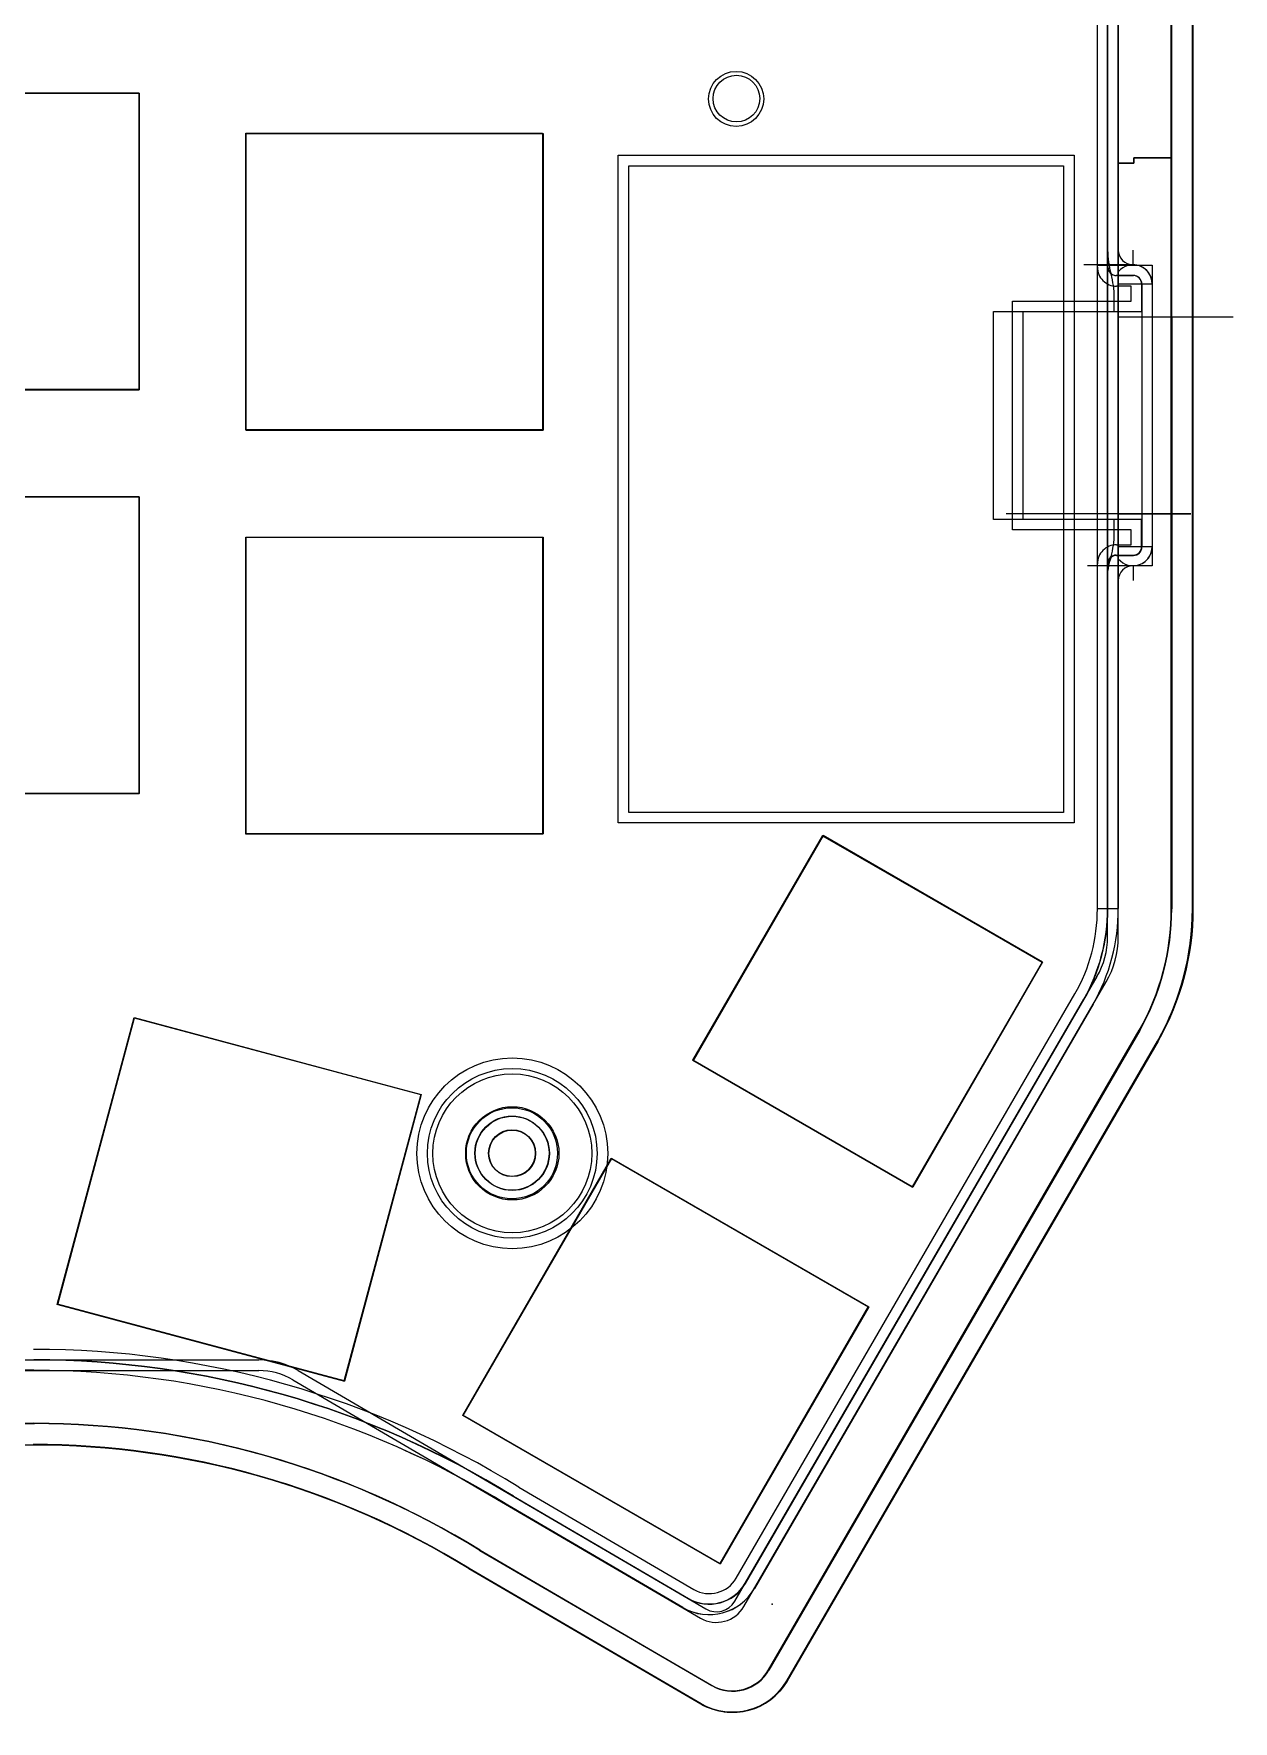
# Model space of a CAD drawing. Header units: centimetres. Extents: x -31 to 1902, y -26 to 307.
# Drawn here: x 16.74 to 22.4, y -0.55 to 7.41 of the extents above; entities that cross this region are included whole.
import ezdxf

# ---------------------------------------------------------------- set-up
doc = ezdxf.new("R2010")
doc.units = ezdxf.units.CM
doc.header["$MEASUREMENT"] = 0
for name, color, linetype in [('V2 v28_Cantaloupe-Edge_Cuts', 7, 'Continuous'), ('V2 v28_Sketch14', 7, 'Continuous'), ('V2 v28_Sketch15', 7, 'Continuous'), ('V2 v28_Sketch22', 7, 'Continuous'), ('V2 v28_Sketch23', 7, 'Continuous'), ('V2 v28_Sketch24', 7, 'Continuous'), ('V2 v28_Sketch26', 7, 'Continuous'), ('V2 v28_Sketch27', 7, 'Continuous'), ('V2 v28_Sketch30', 7, 'Continuous'), ('V2 v28_Sketch32', 7, 'Continuous'), ('V2 v28_Sketch33', 7, 'Continuous'), ('V2 v28_Sketch39', 7, 'Continuous'), ('V2 v28_Sketch40', 7, 'Continuous'), ('V2 v28_Sketch41', 7, 'Continuous'), ('V2 v28_Sketch5', 7, 'Continuous'), ('V2 v28_Sketch50', 7, 'Continuous'), ('V2 v28_Sketch53', 7, 'Continuous'), ('V2 v28_Sketch54', 7, 'Continuous'), ('V2 v28_Sketch56', 7, 'Continuous'), ('V2 v28_Sketch57', 7, 'Continuous'), ('V2 v28_Sketch58', 7, 'Continuous'), ('V2 v28_Sketch59', 7, 'Continuous'), ('V2 v28_Sketch6', 7, 'Continuous'), ('V2 v28_Sketch60', 7, 'Continuous'), ('V2 v28_Sketch64', 7, 'Continuous'), ('V2 v28_Sketch65', 7, 'Continuous'), ('V2 v28_Sketch69', 7, 'Continuous'), ('V2 v28_Sketch7', 7, 'Continuous'), ('V2 v28_Sketch8', 7, 'Continuous'), ('V2 v28_Sketch9', 7, 'Continuous'), ('V2 v28_Sketch90', 7, 'Continuous'), ('V2 v28_Sketch91', 7, 'Continuous'), ('V2 v28_Sketch93', 7, 'Continuous'), ('V2 v28_Sketch98', 7, 'Continuous')]:
    doc.layers.add(name, color=color, linetype=linetype)

msp = doc.modelspace()

# ---------------------------------------------------------------- linework, layer by layer
at = {"layer": 'V2 v28_Cantaloupe-Edge_Cuts'}
for p, q in [((21.8078, 3.281), (21.8075, 11.1157)), ((19.549, 6.785), (21.599, 6.785)), ((19.549, 3.7349), (19.549, 6.785)), ((21.599, 6.785), (21.599, 3.7349)), ((21.599, 3.7349), (19.549, 3.7349)), ((20.098, 0.0984), (21.6957, 2.8543)), ((8.1968, 1.1525), (16.7428, 1.1525)), ((19.0032, 0.5094), (19.8291, 0.0264))]:
    msp.add_line(p, q, dxfattribs=at)
for centre, radius, start, end in [((20.9397, 3.281), 0.8681, 330.5571, 360), ((19.9275, 0.1968), 0.1969, 240, 330)]:
    msp.add_arc(centre, radius, start, end, dxfattribs=at)
at = {"layer": 'V2 v28_Cantaloupe-Edge_Cuts', "extrusion": (0, 0, -1)}
msp.add_arc((-16.74, -3.1508), 4.3033, 90.0361, 121.7294, dxfattribs=at)
at = {"layer": 'V2 v28_Sketch14'}
for radius in [0.375, 0.22, 0.175]:
    msp.add_circle((18.9991, 2.1262, 0.36), radius, dxfattribs=at)
at = {"layer": 'V2 v28_Sketch15'}
for radius in [0.4, 0.375, 0.22]:
    msp.add_circle((18.9991, 2.1262, 0.36), radius, dxfattribs=at)
at = {"layer": 'V2 v28_Sketch22'}
msp.add_point((20.2249, 0), dxfattribs=at)
at = {"layer": 'V2 v28_Sketch23'}
for p, q in [((21.8577, 7.4334, 0.16), (21.8577, 6.7983, 0.16)), ((22.1098, 7.4084, 0.16), (22.1098, 7.4084, 0.16)), ((22.1098, 7.4084, 0.16), (22.1098, 7.4084, 0.16)), ((22.1098, 6.8233, 0.16), (22.1098, 7.4084, 0.16)), ((21.8577, 6.7983, 0.16), (21.9316, 6.7983, 0.16)), ((21.8579, 3.2811, 0.16), (21.8577, 6.7983, 0.16)), ((21.9316, 6.7983, 0.16), (21.9316, 6.8233, 0.16)), ((21.9316, 6.8233, 0.16), (22.1098, 6.8233, 0.16)), ((22.1098, 6.8233, 0.16), (22.1098, 6.8233, 0.16)), ((22.1098, 6.8233, 0.16), (22.1098, 6.8233, 0.16)), ((20.1413, 0.0732, 0.16), (21.7392, 2.8295, 0.16)), ((8.1969, 1.1025, 0.16), (16.7416, 1.1025, 0.16)), ((18.9775, 0.4665, 0.16), (19.804, -0.0169, 0.16))]:
    msp.add_line(p, q, dxfattribs=at)
for centre, radius in [((20.0566, 7.1022, 0.16), 0.11), ((18.9991, 2.1262, 0.16), 0.45)]:
    msp.add_circle(centre, radius, dxfattribs=at)
for centre, radius, start, end in [((20.9398, 3.281, 0.16), 0.9181, 330.53889, 0.00112), ((16.7401, -3.1508, 0.16), 4.2533, 58.26234, 89.97917), ((19.9276, 0.1968, 0.16), 0.2468, 239.96583, 329.95034)]:
    msp.add_arc(centre, radius, start, end, dxfattribs=at)
at = {"layer": 'V2 v28_Sketch24'}
for centre, radius in [((20.0549, 7.1009, 0.36), 0.13), ((18.9976, 2.1273, 0.36), 0.175)]:
    msp.add_circle(centre, radius, dxfattribs=at)
at = {"layer": 'V2 v28_Sketch26'}
for p, q in [((21.8577, 6.7983, 0.86), (21.8579, 3.2811, 0.86)), ((21.9316, 6.7983, 0.86), (21.8577, 6.7983, 0.86)), ((22.1098, 6.8233, 0.86), (21.9316, 6.8233, 0.86)), ((21.9316, 6.8233, 0.86), (21.9316, 6.7983, 0.86)), ((22.1098, 3.2802, 0.86), (22.1098, 6.8233, 0.86)), ((21.7392, 2.8295, 0.86), (20.1413, 0.0732, 0.86)), ((20.2094, -0.3126, 0.86), (21.9589, 2.7059, 0.86)), ((16.7416, 1.1025, 0.86), (8.1969, 1.1025, 0.86)), ((7.8966, 0.8514, 0.86), (16.7435, 0.8512, 0.86)), ((19.804, -0.0169, 0.86), (18.9775, 0.4665, 0.86)), ((18.8466, 0.2528, 0.86), (19.9405, -0.3847, 0.86))]:
    msp.add_line(p, q, dxfattribs=at)
for centre, radius, start, end in [((20.9398, 3.281, 0.86), 0.9181, 330.53889, 0.00112), ((20.9415, 3.2802, 0.86), 1.1683, 330.5571, 360), ((16.7401, -3.1508, 0.86), 4.2533, 58.26234, 89.97917), ((16.7409, -3.1527, 0.86), 4.0039, 58.27065, 89.96394), ((19.9276, 0.1968, 0.86), 0.2469, 239.96583, 329.95034), ((20.0389, -0.2142, 0.86), 0.1969, 240, 330)]:
    msp.add_arc(centre, radius, start, end, dxfattribs=at)
at = {"layer": 'V2 v28_Sketch27'}
for p, q in [((22.1092, 11.3644, 0.86), (22.1098, 3.2802, 0.86)), ((22.1098, 3.2802, 0.86), (22.1098, 11.3644, 0.86)), ((22.1098, 3.2802, 0.86), (22.1098, 11.3644, 0.86)), ((21.8575, 11.1157, 0.86), (21.8579, 3.2811, 0.86)), ((21.7392, 2.8295, 0.86), (20.1413, 0.0732, 0.86)), ((20.2094, -0.3126, 0.86), (21.9589, 2.7059, 0.86)), ((16.7416, 1.1025, 0.86), (8.1969, 1.1025, 0.86)), ((7.8966, 0.8514, 0.86), (16.7435, 0.8512, 0.86)), ((19.804, -0.0169, 0.86), (18.9775, 0.4665, 0.86)), ((18.8466, 0.2528, 0.86), (19.9405, -0.3847, 0.86))]:
    msp.add_line(p, q, dxfattribs=at)
for centre, radius, start, end in [((20.9398, 3.281, 0.86), 0.9181, 330.53889, 0.00112), ((20.9415, 3.2802, 0.86), 1.1683, 330.5571, 360), ((16.7401, -3.1508, 0.86), 4.2533, 58.26234, 89.97917), ((16.7409, -3.1527, 0.86), 4.0039, 58.27065, 89.96394), ((19.9276, 0.1968, 0.86), 0.2469, 239.96583, 329.95034), ((20.0389, -0.2142, 0.86), 0.1969, 240, 330)]:
    msp.add_arc(centre, radius, start, end, dxfattribs=at)
at = {"layer": 'V2 v28_Sketch30'}
for p, q in [((22.1098, 3.2802, 0.86), (22.1092, 11.3644, 0.86)), ((22.1092, 11.3631, 0.86), (22.1098, 3.2802, 0.86)), ((21.8575, 11.1157, 0.86), (21.8579, 3.2811, 0.86)), ((15.839, 7.1285, 0.86), (17.239, 7.1285, 0.86)), ((17.239, 7.1285, 0.86), (17.239, 5.7285, 0.86)), ((17.744, 6.938, 0.86), (19.144, 6.938, 0.86)), ((17.744, 5.538, 0.86), (17.744, 6.938, 0.86)), ((19.144, 6.938, 0.86), (19.144, 5.538, 0.86)), ((21.8578, 6.0975, 0.86), (21.8578, 5.1176, 0.86)), ((21.8578, 6.0975, 0.86), (21.8578, 6.0725, 0.86)), ((21.8578, 6.0725, 0.86), (22.4, 6.0725, 0.86)), ((15.839, 5.7285, 0.86), (17.239, 5.7285, 0.86)), ((17.744, 5.538, 0.86), (19.144, 5.538, 0.86)), ((15.839, 5.2235, 0.86), (17.239, 5.2235, 0.86)), ((17.239, 5.2235, 0.86), (17.239, 3.8235, 0.86)), ((22.2, 5.1426, 0.86), (21.3294, 5.1426, 0.86)), ((21.8578, 5.1426, 0.86), (22.2, 5.1426, 0.86)), ((21.8578, 5.1176, 0.86), (21.8578, 5.1426, 0.86)), ((17.744, 5.033, 0.86), (19.144, 5.033, 0.86)), ((17.744, 3.633, 0.86), (17.744, 5.033, 0.86)), ((19.144, 5.033, 0.86), (19.144, 3.633, 0.86)), ((15.839, 3.8235, 0.86), (17.239, 3.8235, 0.86)), ((17.744, 3.633, 0.86), (19.144, 3.633, 0.86)), ((20.4655, 3.6253, 0.86), (19.853, 2.5644, 0.86)), ((21.5004, 3.0278, 0.86), (20.4655, 3.6253, 0.86)), ((21.5004, 3.0278, 0.86), (20.8879, 1.9669, 0.86)), ((21.7392, 2.8295, 0.86), (20.1413, 0.0732, 0.86)), ((16.8552, 1.4136, 0.86), (17.2175, 2.7659, 0.86)), ((17.2175, 2.7659, 0.86), (18.5698, 2.4036, 0.86)), ((20.2094, -0.3126, 0.86), (21.9589, 2.7059, 0.86)), ((21.9589, 2.706, 0.86), (20.2097, -0.312, 0.86)), ((19.853, 2.5644, 0.86), (20.8879, 1.9669, 0.86)), ((18.5698, 2.4036, 0.86), (18.2075, 1.0513, 0.86)), ((18.768, 0.8901, 0.86), (19.468, 2.1025, 0.86)), ((19.468, 2.1025, 0.86), (20.6804, 1.4025, 0.86)), ((16.8552, 1.4136, 0.86), (18.2075, 1.0513, 0.86)), ((20.6804, 1.4025, 0.86), (19.9804, 0.1901, 0.86)), ((16.7416, 1.1025, 0.86), (8.1969, 1.1025, 0.86)), ((18.768, 0.8901, 0.86), (19.9804, 0.1901, 0.86)), ((7.8966, 0.8514, 0.86), (16.7435, 0.8512, 0.86)), ((7.899, 0.8518, 0.86), (16.7446, 0.8517, 0.86)), ((19.804, -0.0169, 0.86), (18.9775, 0.4665, 0.86)), ((18.8466, 0.2528, 0.86), (19.9405, -0.3847, 0.86)), ((18.8472, 0.2533, 0.86), (19.9408, -0.384, 0.86))]:
    msp.add_line(p, q, dxfattribs=at)
for centre, radius, start, end in [((20.9398, 3.281, 0.86), 0.9181, 330.53889, 0.00112), ((20.9417, 3.2802, 0.86), 1.1681, 330.5571, 360), ((20.9415, 3.2802, 0.86), 1.1683, 330.5571, 360), ((16.7401, -3.1508, 0.86), 4.2533, 58.26234, 89.97917), ((16.7409, -3.1527, 0.86), 4.0039, 58.27065, 89.96394), ((16.7418, -3.1516, 0.86), 4.0033, 58.2706, 89.9639), ((19.9276, 0.1968, 0.86), 0.2469, 239.96583, 329.95034), ((20.0389, -0.2142, 0.86), 0.1969, 240, 330), ((20.0393, -0.2136, 0.86), 0.1968, 240, 330)]:
    msp.add_arc(centre, radius, start, end, dxfattribs=at)
at = {"layer": 'V2 v28_Sketch32'}
for p, q in [((22.1096, 6.0725, 0.86), (22.1092, 11.3644, 0.86)), ((21.8575, 11.1157, 0.86), (21.8578, 6.0725, 0.86)), ((21.8578, 5.1426, 0.86), (21.8578, 6.0725, 0.86)), ((21.8578, 6.0725, 0.86), (22.1096, 6.0725, 0.86)), ((22.1096, 6.0725, 0.86), (22.1097, 5.1426, 0.86)), ((22.1097, 5.1426, 0.86), (21.8578, 5.1426, 0.86)), ((21.8578, 5.1426, 0.86), (21.8579, 3.2811, 0.86)), ((22.1098, 3.2802, 0.86), (22.1097, 5.1426, 0.86)), ((21.7392, 2.8295, 0.86), (20.1413, 0.0732, 0.86)), ((20.2094, -0.3126, 0.86), (21.9589, 2.7059, 0.86)), ((16.7416, 1.1025, 0.86), (8.1969, 1.1025, 0.86)), ((7.8966, 0.8514, 0.86), (16.7435, 0.8512, 0.86)), ((19.804, -0.0169, 0.86), (18.9775, 0.4665, 0.86)), ((18.8466, 0.2528, 0.86), (19.9405, -0.3847, 0.86))]:
    msp.add_line(p, q, dxfattribs=at)
for centre, radius, start, end in [((20.9398, 3.281, 0.86), 0.9181, 330.53889, 0.00112), ((20.9415, 3.2802, 0.86), 1.1683, 330.5571, 360), ((16.7401, -3.1508, 0.86), 4.2533, 58.26234, 89.97917), ((16.7409, -3.1527, 0.86), 4.0039, 58.27065, 89.96394), ((19.9276, 0.1968, 0.86), 0.2469, 239.96583, 329.95034), ((20.0389, -0.2142, 0.86), 0.1969, 240, 330)]:
    msp.add_arc(centre, radius, start, end, dxfattribs=at)
at = {"layer": 'V2 v28_Sketch33'}
for p, q in [((21.8075, 11.0649, 0.16), (21.8075, 6.3084, 0.16)), ((21.8075, 3.281, 0.16), (21.8075, 11.0649, 0.16)), ((21.8579, 3.2811, 0.16), (21.8577, 7.904, 0.16)), ((21.9275, 6.3184, 0.16), (21.6951, 6.3184, 0.16)), ((22.0175, 6.2284, 0.16), (22.0175, 4.9884, 0.16)), ((21.9273, 4.8984, 0.16), (21.7118, 4.8988, 0.16)), ((21.8075, 4.9085, 0.16), (21.8075, 3.281, 0.16)), ((21.6953, 2.8543, 0.16), (20.0977, 0.0984, 0.16)), ((20.1413, 0.0732, 0.16), (21.7392, 2.8295, 0.16)), ((8.1969, 1.1525, 0.16), (16.7427, 1.1525, 0.16)), ((8.1969, 1.1025, 0.16), (16.7416, 1.1025, 0.16)), ((19.0031, 0.5094, 0.16), (19.8288, 0.0264, 0.16)), ((18.9775, 0.4665, 0.16), (19.804, -0.0169, 0.16))]:
    msp.add_line(p, q, dxfattribs=at)
for centre, radius in [((20.0549, 7.1009, 0.16), 0.13), ((18.9991, 2.1262, 0.16), 0.45), ((18.9976, 2.1273, 0.16), 0.11)]:
    msp.add_circle(centre, radius, dxfattribs=at)
for centre, radius, start, end in [((21.9275, 6.2284, 0.16), 0.09, 359.99986, 89.99996), ((21.9275, 4.9884, 0.16), 0.09, 269.90121, 359.99999), ((20.9394, 3.281, 0.16), 0.8681, 330.5571, 360), ((20.9398, 3.281, 0.16), 0.9181, 330.53889, 0.00112), ((16.74, -3.1508, 0.16), 4.3033, 58.2706, 89.9639), ((16.7401, -3.1508, 0.16), 4.2533, 58.26234, 89.97917), ((19.9272, 0.1969, 0.16), 0.1968, 240, 330), ((19.9276, 0.1968, 0.16), 0.2468, 239.96583, 329.95034)]:
    msp.add_arc(centre, radius, start, end, dxfattribs=at)
at = {"layer": 'V2 v28_Sketch39'}
for p, q in [((22.1098, 3.2802, 0.86), (22.1092, 11.3644, 0.86)), ((21.8575, 11.1157, 0.86), (21.8577, 6.3184, 0.86)), ((21.8577, 6.3184, 0.86), (21.9275, 6.3184, 0.86)), ((22.0175, 6.2284, 0.86), (22.0175, 4.9884, 0.86)), ((21.8578, 4.8985, 0.86), (21.8579, 3.2811, 0.86)), ((21.9273, 4.8984, 0.86), (21.8578, 4.8985, 0.86)), ((21.7392, 2.8295, 0.86), (20.1413, 0.0732, 0.86)), ((20.2094, -0.3126, 0.86), (21.9589, 2.7059, 0.86)), ((16.7416, 1.1025, 0.86), (8.1969, 1.1025, 0.86)), ((7.8966, 0.8514, 0.86), (16.7435, 0.8512, 0.86)), ((19.804, -0.0169, 0.86), (18.9775, 0.4665, 0.86)), ((18.8466, 0.2528, 0.86), (19.9405, -0.3847, 0.86))]:
    msp.add_line(p, q, dxfattribs=at)
for centre, radius, start, end in [((21.9275, 6.2284, 0.86), 0.09, 359.99986, 89.99996), ((21.9275, 4.9884, 0.86), 0.09, 269.90121, 359.99999), ((20.9398, 3.281, 0.86), 0.9181, 330.53889, 0.00112), ((20.9415, 3.2802, 0.86), 1.1683, 330.5571, 360), ((16.7401, -3.1508, 0.86), 4.2533, 58.26234, 89.97917), ((16.7409, -3.1527, 0.86), 4.0039, 58.27065, 89.96394), ((19.9276, 0.1968, 0.86), 0.2469, 239.96583, 329.95034), ((20.0389, -0.2142, 0.86), 0.1969, 240, 330)]:
    msp.add_arc(centre, radius, start, end, dxfattribs=at)
at = {"layer": 'V2 v28_Sketch40'}
for p, q in [((22.1098, 3.2802, 0.86), (22.1092, 11.3644, 0.86)), ((21.8575, 11.1157, 0.86), (21.8577, 6.3184, 0.86)), ((21.9275, 6.3184, 0.86), (21.9275, 6.3881, 0.86)), ((21.8577, 6.3184, 0.86), (21.9275, 6.3184, 0.86)), ((22.0175, 6.2284, 0.86), (22.0175, 4.9884, 0.86)), ((21.8578, 4.8985, 0.86), (21.8579, 3.2811, 0.86)), ((21.9273, 4.8984, 0.86), (21.8578, 4.8985, 0.86)), ((21.9273, 4.8984, 0.86), (21.9272, 4.8287, 0.86)), ((21.7392, 2.8295, 0.86), (20.1413, 0.0732, 0.86)), ((20.2094, -0.3126, 0.86), (21.9589, 2.7059, 0.86)), ((16.7416, 1.1025, 0.86), (8.1969, 1.1025, 0.86)), ((7.8966, 0.8514, 0.86), (16.7435, 0.8512, 0.86)), ((19.804, -0.0169, 0.86), (18.9775, 0.4665, 0.86)), ((18.8466, 0.2528, 0.86), (19.9405, -0.3847, 0.86))]:
    msp.add_line(p, q, dxfattribs=at)
for centre, radius, start, end in [((21.9275, 6.3881, 0.86), 0.0697, 180, 269.99996), ((21.9275, 6.2284, 0.86), 0.09, 359.99986, 89.99996), ((21.9275, 4.9884, 0.86), 0.09, 269.90121, 359.99999), ((21.9272, 4.8287, 0.86), 0.0697, 89.90121, 180), ((20.9398, 3.281, 0.86), 0.9181, 330.53889, 0.00112), ((20.9415, 3.2802, 0.86), 1.1683, 330.5571, 360), ((16.7401, -3.1508, 0.86), 4.2533, 58.26234, 89.97917), ((16.7409, -3.1527, 0.86), 4.0039, 58.27065, 89.96394), ((19.9276, 0.1968, 0.86), 0.2469, 239.96583, 329.95034), ((20.0389, -0.2142, 0.86), 0.1969, 240, 330)]:
    msp.add_arc(centre, radius, start, end, dxfattribs=at)
at = {"layer": 'V2 v28_Sketch41'}
for p, q in [((21.8577, 6.2853, 0.16), (21.8575, 11.1157, 0.16)), ((21.8577, 6.2853, 0.16), (21.8577, 6.2284, 0.16)), ((21.8577, 6.2284, 0.16), (22.0175, 6.2284, 0.16)), ((21.8577, 4.9884, 0.16), (21.8577, 6.2284, 0.16)), ((22.0175, 4.9884, 0.16), (21.8577, 4.9884, 0.16)), ((21.8577, 4.9884, 0.16), (21.8578, 4.9314, 0.16)), ((21.8579, 3.2811, 0.16), (21.8578, 4.9314, 0.16)), ((20.1413, 0.0732, 0.16), (21.7392, 2.8295, 0.16)), ((8.1969, 1.1025, 0.16), (16.7416, 1.1025, 0.16)), ((18.9775, 0.4665, 0.16), (19.804, -0.0169, 0.16))]:
    msp.add_line(p, q, dxfattribs=at)
for centre, radius in [((20.0549, 7.1009, 0.16), 0.13), ((18.9991, 2.1262, 0.16), 0.45)]:
    msp.add_circle(centre, radius, dxfattribs=at)
for centre, radius, start, end in [((21.9275, 6.2284, 0.16), 0.09, 359.99986, 140.78905), ((21.9275, 4.9884, 0.16), 0.09, 219.27166, 359.99999), ((20.9398, 3.281, 0.16), 0.9181, 330.53889, 0.00112), ((16.7401, -3.1508, 0.16), 4.2533, 58.26234, 89.97917), ((19.9276, 0.1968, 0.16), 0.2469, 239.96583, 329.95034)]:
    msp.add_arc(centre, radius, start, end, dxfattribs=at)
at = {"layer": 'V2 v28_Sketch5'}
for p, q in [((21.8078, 3.281, 0.16), (21.8075, 11.1157, 0.16)), ((21.8578, 3.2811, 0.16), (21.8575, 11.1157, 0.16)), ((19.549, 3.7349, 0.16), (19.549, 6.785, 0.16)), ((19.549, 6.785, 0.16), (21.599, 6.785, 0.16)), ((21.599, 6.785, 0.16), (21.599, 3.7349, 0.16)), ((21.599, 3.7349, 0.16), (19.549, 3.7349, 0.16)), ((20.098, 0.0984, 0.16), (21.6957, 2.8543, 0.16)), ((20.1412, 0.0732, 0.16), (21.7391, 2.8295, 0.16)), ((8.1968, 1.1525, 0.16), (16.7428, 1.1525, 0.16)), ((19.0032, 0.5094, 0.16), (19.8291, 0.0264, 0.16)), ((18.9774, 0.4665, 0.16), (19.804, -0.0169, 0.16))]:
    msp.add_line(p, q, dxfattribs=at)
for centre, radius, start, end in [((20.9397, 3.281, 0.16), 0.8681, 330.5571, 360), ((20.9397, 3.281, 0.16), 0.9181, 330.53889, 0.00112), ((16.74, -3.1508, 0.16), 4.3033, 58.2706, 89.9639), ((16.74, -3.1508, 0.16), 4.2533, 58.26234, 89.97917), ((19.9275, 0.1968, 0.16), 0.1969, 240, 330), ((19.9275, 0.1968, 0.16), 0.2469, 239.96583, 329.95034)]:
    msp.add_arc(centre, radius, start, end, dxfattribs=at)
at = {"layer": 'V2 v28_Sketch50'}
for p, q in [((21.759, 6.3073, 0.52), (21.759, 11.0638, 0.52)), ((21.809, 6.3073, 0.52), (21.809, 11.0638, 0.52)), ((21.929, 6.2673, 0.52), (21.849, 6.2673, 0.52)), ((21.919, 6.2173, 0.52), (21.849, 6.2173, 0.52)), ((21.919, 6.1473, 0.52), (21.919, 6.2173, 0.52)), ((21.969, 6.0973, 0.52), (21.969, 6.2273, 0.52)), ((21.359, 5.0673, 0.52), (21.359, 6.1473, 0.52)), ((21.359, 6.1473, 0.52), (21.919, 6.1473, 0.52)), ((21.409, 5.1173, 0.52), (21.409, 6.0973, 0.52)), ((21.409, 6.0973, 0.52), (21.969, 6.0973, 0.52)), ((21.969, 5.1173, 0.52), (21.409, 5.1173, 0.52)), ((21.969, 4.9873, 0.52), (21.969, 5.1173, 0.52)), ((21.919, 5.0673, 0.52), (21.359, 5.0673, 0.52)), ((21.919, 4.9973, 0.52), (21.919, 5.0673, 0.52)), ((21.849, 4.9474, 0.52), (21.929, 4.9473, 0.52)), ((21.8492, 4.9974, 0.52), (21.919, 4.9973, 0.52)), ((21.759, 3.2799, 0.52), (21.759, 4.9074, 0.52)), ((21.809, 3.2799, 0.52), (21.809, 4.9074, 0.52)), ((20.0557, 0.122, 0.52), (21.6535, 2.878, 0.52)), ((20.0992, 0.0973, 0.52), (21.6969, 2.8532, 0.52)), ((8.1984, 1.1514, 0.52), (16.7442, 1.1514, 0.52)), ((19.0046, 0.5082, 0.52), (19.8303, 0.0253, 0.52)), ((19.0304, 0.5511, 0.52), (19.8554, 0.0685, 0.52))]:
    msp.add_line(p, q, dxfattribs=at)
msp.add_circle((18.9991, 2.1262, 0.52), 0.11, dxfattribs=at)
for centre, radius, start, end in [((21.849, 6.3073, 0.52), 0.09, 180, 270.00004), ((21.849, 6.3073, 0.52), 0.04, 180, 270.0001), ((21.929, 6.2273, 0.52), 0.04, 359.99986, 89.9999), ((21.849, 4.9074, 0.52), 0.09, 89.90125, 179.99999), ((21.849, 4.9074, 0.52), 0.04, 89.9999, 180), ((21.929, 4.9873, 0.52), 0.04, 270, 0), ((20.9409, 3.2799, 0.52), 0.8181, 330.57699, 360), ((20.9409, 3.2799, 0.52), 0.8681, 330.5571, 360), ((16.7415, -3.1519, 0.52), 4.3533, 58.2787, 90.02019), ((16.7415, -3.1519, 0.52), 4.3033, 58.2706, 89.9639), ((19.9287, 0.1958, 0.52), 0.1968, 240, 330), ((19.9287, 0.1958, 0.52), 0.1468, 240.05101, 329.82745)]:
    msp.add_arc(centre, radius, start, end, dxfattribs=at)
at = {"layer": 'V2 v28_Sketch53'}
for p, q in [((21.8579, 3.2811, 0.16), (21.8575, 11.1157, 0.16)), ((20.1413, 0.0732, 0.16), (21.7392, 2.8295, 0.16)), ((8.1969, 1.1025, 0.16), (16.7416, 1.1025, 0.16)), ((18.9775, 0.4665, 0.16), (19.804, -0.0169, 0.16))]:
    msp.add_line(p, q, dxfattribs=at)
for centre, radius in [((20.0549, 7.1009, 0.16), 0.13), ((18.9991, 2.1262, 0.16), 0.45)]:
    msp.add_circle(centre, radius, dxfattribs=at)
for centre, radius, start, end in [((20.9398, 3.281, 0.16), 0.9181, 330.53889, 0.00112), ((16.7401, -3.1508, 0.16), 4.2533, 58.26234, 89.97917), ((19.9276, 0.1968, 0.16), 0.2469, 239.96583, 329.95034)]:
    msp.add_arc(centre, radius, start, end, dxfattribs=at)
at = {"layer": 'V2 v28_Sketch54'}
for p, q in [((21.8579, 3.2811, 0.16), (21.8575, 11.1157, 0.16)), ((21.8075, 11.0649, 0.16), (21.8075, 6.3084, 0.16)), ((21.9275, 6.2684, 0.16), (21.8475, 6.2684, 0.16)), ((21.9675, 6.2284, 0.16), (21.9675, 6.0984, 0.16)), ((21.4075, 6.0984, 0.16), (21.9675, 6.0984, 0.16)), ((21.4075, 6.0984, 0.16), (21.4075, 5.1184, 0.16)), ((21.4075, 5.1184, 0.16), (21.9675, 5.1184, 0.16)), ((21.9675, 4.9884, 0.16), (21.9675, 5.1184, 0.16)), ((21.8475, 4.9484, 0.16), (21.9275, 4.9484, 0.16)), ((21.8075, 4.9085, 0.16), (21.8075, 3.281, 0.16)), ((21.6953, 2.8543, 0.16), (20.0977, 0.0984, 0.16)), ((20.1413, 0.0732, 0.16), (21.7392, 2.8295, 0.16)), ((8.1969, 1.1525, 0.16), (16.7427, 1.1525, 0.16)), ((8.1969, 1.1025, 0.16), (16.7416, 1.1025, 0.16)), ((19.0031, 0.5094, 0.16), (19.8288, 0.0264, 0.16)), ((18.9775, 0.4665, 0.16), (19.804, -0.0169, 0.16))]:
    msp.add_line(p, q, dxfattribs=at)
for centre, radius in [((20.0549, 7.1009, 0.16), 0.13), ((18.9991, 2.1262, 0.16), 0.45), ((18.9976, 2.1273, 0.16), 0.11)]:
    msp.add_circle(centre, radius, dxfattribs=at)
for centre, radius, start, end in [((21.8475, 6.3084, 0.16), 0.04, 180, 270.0001), ((21.9275, 6.2284, 0.16), 0.04, 359.99986, 89.9999), ((21.8475, 4.9085, 0.16), 0.04, 89.9999, 180), ((21.9275, 4.9884, 0.16), 0.04, 270, 0), ((20.9394, 3.281, 0.16), 0.8681, 330.5571, 0), ((20.9398, 3.281, 0.16), 0.9181, 330.53889, 0.00112), ((16.74, -3.1508, 0.16), 4.3033, 58.2706, 89.9639), ((16.7401, -3.1508, 0.16), 4.2533, 58.26234, 89.97917), ((19.9272, 0.1969, 0.16), 0.1968, 240, 330), ((19.9276, 0.1968, 0.16), 0.2469, 239.96583, 329.95034)]:
    msp.add_arc(centre, radius, start, end, dxfattribs=at)
at = {"layer": 'V2 v28_Sketch56'}
for p, q in [((22.1098, 3.2802, 0.86), (22.1092, 11.3644, 0.86)), ((21.8579, 3.2811, 0.86), (21.8574, 11.0649, 0.86)), ((21.8576, 7.9408, 0.86), (21.8576, 6.2673, 0.86)), ((21.8576, 6.2673, 0.86), (21.8577, 6.2673, 0.86)), ((21.8577, 6.2673, 0.86), (21.929, 6.2673, 0.86)), ((21.969, 6.2273, 0.86), (21.969, 4.9873, 0.86)), ((21.9078, 4.9473, 0.86), (21.8577, 4.9473, 0.86)), ((21.8577, 4.9473, 0.86), (21.8578, 3.2811, 0.86)), ((21.929, 4.9473, 0.86), (21.9078, 4.9473, 0.86)), ((21.8578, 3.2811, 0.86), (21.8579, 3.2811, 0.86)), ((21.7392, 2.8295, 0.86), (20.1413, 0.0732, 0.86)), ((20.2094, -0.3126, 0.86), (21.9589, 2.7059, 0.86)), ((16.7416, 1.1025, 0.86), (8.1969, 1.1025, 0.86)), ((7.8966, 0.8514, 0.86), (16.7435, 0.8512, 0.86)), ((19.804, -0.0169, 0.86), (18.9775, 0.4665, 0.86)), ((18.8466, 0.2528, 0.86), (19.9405, -0.3847, 0.86))]:
    msp.add_line(p, q, dxfattribs=at)
for centre, radius, start, end in [((21.929, 6.2273, 0.86), 0.04, 359.99986, 89.9999), ((21.929, 4.9873, 0.86), 0.04, 270, 0), ((20.9398, 3.281, 0.86), 0.9181, 330.53889, 0.00112), ((20.9415, 3.2802, 0.86), 1.1683, 330.5571, 360), ((16.7401, -3.1508, 0.86), 4.2533, 58.26234, 89.97917), ((16.7409, -3.1527, 0.86), 4.0039, 58.27065, 89.96394), ((19.9276, 0.1968, 0.86), 0.2469, 239.96583, 329.95034), ((20.0389, -0.2142, 0.86), 0.1969, 240, 330)]:
    msp.add_arc(centre, radius, start, end, dxfattribs=at)
at = {"layer": 'V2 v28_Sketch57'}
for p, q in [((22.1098, 3.2802, 0.86), (22.1092, 11.3644, 0.86)), ((22.2098, 3.2802, 0.86), (22.2092, 11.3644, 0.86)), ((21.8576, 7.9408, 0.86), (21.8576, 6.2673, 0.86)), ((21.8576, 6.2673, 0.86), (21.929, 6.2673, 0.86)), ((21.969, 6.2273, 0.86), (21.969, 4.9873, 0.86)), ((21.9275, 4.9473, 0.86), (21.8578, 4.9473, 0.86)), ((21.8578, 4.9473, 0.86), (21.8579, 3.2811, 0.86)), ((21.7392, 2.8295, 0.86), (20.1413, 0.0732, 0.86)), ((20.2094, -0.3126, 0.86), (21.9589, 2.7059, 0.86)), ((20.2956, -0.3632, 0.86), (22.0457, 2.6562, 0.86)), ((16.7416, 1.1025, 0.86), (8.1969, 1.1025, 0.86)), ((7.8966, 0.8514, 0.86), (16.7435, 0.8512, 0.86)), ((19.804, -0.0169, 0.86), (18.9775, 0.4665, 0.86)), ((18.8466, 0.2528, 0.86), (19.9405, -0.3847, 0.86)), ((18.7951, 0.1671, 0.86), (19.8903, -0.4712, 0.86))]:
    msp.add_line(p, q, dxfattribs=at)
for centre, radius, start, end in [((21.929, 6.2273, 0.86), 0.04, 359.99986, 89.9999), ((21.929, 4.9873, 0.86), 0.04, 267.88433, 0), ((20.9398, 3.281, 0.86), 0.9181, 330.53889, 0.00112), ((20.9415, 3.2802, 0.86), 1.1683, 330.5571, 360), ((20.9415, 3.2802, 0.86), 1.2683, 330.5308, 0.00193), ((16.7401, -3.1508, 0.86), 4.2533, 58.26234, 89.97917), ((16.7409, -3.1527, 0.86), 4.0039, 58.27065, 89.96394), ((16.7409, -3.1527, 0.86), 3.9039, 58.25161, 90.01925), ((19.9276, 0.1968, 0.86), 0.2469, 239.96583, 329.95034), ((20.0389, -0.2142, 0.86), 0.1969, 240, 330), ((20.0389, -0.2142, 0.86), 0.2969, 239.95661, 329.85813)]:
    msp.add_arc(centre, radius, start, end, dxfattribs=at)
at = {"layer": 'V2 v28_Sketch58'}
for p, q in [((22.1078, 3.2811, 1.02), (22.1071, 11.364, 1.02)), ((22.2078, 3.2812, 1.02), (22.2071, 11.364, 1.02)), ((15.837, 7.1294, 1.02), (17.237, 7.1294, 1.02)), ((17.237, 7.1294, 1.02), (17.237, 5.7294, 1.02)), ((17.742, 5.5389, 1.02), (17.742, 6.9389, 1.02)), ((17.742, 6.9389, 1.02), (19.142, 6.9389, 1.02)), ((19.142, 6.9389, 1.02), (19.142, 5.5389, 1.02)), ((17.237, 5.7294, 1.02), (15.837, 5.7294, 1.02)), ((19.142, 5.5389, 1.02), (17.742, 5.5389, 1.02)), ((15.837, 5.2244, 1.02), (17.237, 5.2244, 1.02)), ((17.237, 5.2244, 1.02), (17.237, 3.8244, 1.02)), ((17.742, 3.6339, 1.02), (17.742, 5.0339, 1.02)), ((17.742, 5.0339, 1.02), (19.142, 5.0339, 1.02)), ((19.142, 5.0339, 1.02), (19.142, 3.6339, 1.02)), ((17.237, 3.8244, 1.02), (15.837, 3.8244, 1.02)), ((19.142, 3.6339, 1.02), (17.742, 3.6339, 1.02)), ((19.851, 2.5653, 1.02), (20.4635, 3.6262, 1.02)), ((20.4635, 3.6262, 1.02), (21.4984, 3.0287, 1.02)), ((21.4984, 3.0287, 1.02), (20.8859, 1.9678, 1.02)), ((16.8532, 1.4145, 1.02), (17.2155, 2.7668, 1.02)), ((17.2155, 2.7668, 1.02), (18.5678, 2.4045, 1.02)), ((20.2078, -0.3112, 1.02), (21.9569, 2.7069, 1.02)), ((20.294, -0.3618, 1.02), (22.0437, 2.6572, 1.02)), ((20.8859, 1.9678, 1.02), (19.851, 2.5653, 1.02)), ((18.5678, 2.4045, 1.02), (18.2055, 1.0522, 1.02)), ((18.766, 0.891, 1.02), (19.466, 2.1034, 1.02)), ((19.466, 2.1034, 1.02), (20.6784, 1.4034, 1.02)), ((18.2055, 1.0522, 1.02), (16.8532, 1.4145, 1.02)), ((20.6784, 1.4034, 1.02), (19.9784, 0.191, 1.02)), ((19.9784, 0.191, 1.02), (18.766, 0.891, 1.02)), ((7.897, 0.8527, 1.02), (16.7423, 0.8526, 1.02)), ((18.8451, 0.2542, 1.02), (19.9389, -0.3832, 1.02)), ((18.7937, 0.1685, 1.02), (19.8887, -0.4697, 1.02))]:
    msp.add_line(p, q, dxfattribs=at)
for centre, radius, start, end in [((20.9397, 3.2811, 1.02), 1.1681, 330.5571, 360), ((20.9397, 3.2811, 1.02), 1.2681, 330.53085, 0.00716), ((16.7398, -3.1507, 1.02), 4.0033, 58.2706, 89.9639), ((16.7398, -3.1507, 1.02), 3.9033, 58.25157, 90.01946), ((20.0373, -0.2127, 1.02), 0.1968, 240, 330), ((20.0373, -0.2127, 1.02), 0.2969, 239.95644, 329.86004)]:
    msp.add_arc(centre, radius, start, end, dxfattribs=at)
at = {"layer": 'V2 v28_Sketch59'}
for p, q in [((22.2098, 3.2802, 0.86), (22.2092, 11.3644, 0.86)), ((21.8579, 3.2811, 0.86), (21.8574, 11.0649, 0.86)), ((21.8576, 7.9008, 0.86), (21.8576, 6.3173, 0.86)), ((21.8576, 6.3173, 0.86), (22.0175, 6.3173, 0.86)), ((22.0175, 6.3173, 0.86), (22.0175, 4.8984, 0.86)), ((21.7578, 4.8984, 0.86), (21.7579, 3.2811, 0.86)), ((21.8578, 4.8984, 0.86), (21.7578, 4.8984, 0.86)), ((22.0175, 4.8984, 0.86), (21.8578, 4.8984, 0.86)), ((21.7579, 3.2811, 0.86), (21.8579, 3.2811, 0.86)), ((21.7392, 2.8295, 0.86), (20.1413, 0.0732, 0.86)), ((20.2956, -0.3632, 0.86), (22.0457, 2.6562, 0.86)), ((16.7416, 1.1025, 0.86), (8.1969, 1.1025, 0.86)), ((19.804, -0.0169, 0.86), (18.9775, 0.4665, 0.86)), ((18.7951, 0.1671, 0.86), (19.8903, -0.4712, 0.86))]:
    msp.add_line(p, q, dxfattribs=at)
for centre, radius, start, end in [((20.9398, 3.281, 0.86), 0.9181, 330.53889, 0.00112), ((20.9415, 3.2802, 0.86), 1.2683, 330.5308, 0.00193), ((16.7401, -3.1508, 0.86), 4.2533, 58.26234, 89.97917), ((16.7409, -3.1527, 0.86), 3.9039, 58.25161, 90.01925), ((19.9276, 0.1968, 0.86), 0.2469, 239.96583, 329.95034), ((20.0389, -0.2142, 0.86), 0.2969, 239.95661, 329.85813)]:
    msp.add_arc(centre, radius, start, end, dxfattribs=at)
at = {"layer": 'V2 v28_Sketch6'}
for p, q in [((22.1098, 7.4084, 0.16), (22.1098, 7.4084, 0.16)), ((22.1098, 6.8233, 0.16), (22.1098, 7.4084, 0.16)), ((22.1098, 7.4084, 0.16), (22.1098, 7.4084, 0.16)), ((19.5491, 3.7349, 0.16), (19.5491, 6.785, 0.16)), ((19.5491, 6.785, 0.16), (21.5991, 6.785, 0.16)), ((21.5991, 6.785, 0.16), (21.5991, 3.7349, 0.16)), ((21.8577, 6.7983, 0.16), (21.9316, 6.7983, 0.16)), ((21.8579, 3.2811, 0.16), (21.8577, 6.7983, 0.16)), ((21.9316, 6.8233, 0.16), (22.1098, 6.8233, 0.16)), ((21.9316, 6.7983, 0.16), (21.9316, 6.8233, 0.16)), ((22.1098, 6.8233, 0.16), (22.1098, 6.8233, 0.16)), ((22.1098, 6.8233, 0.16), (22.1098, 6.8233, 0.16)), ((21.5991, 3.7349, 0.16), (19.5491, 3.7349, 0.16)), ((20.1413, 0.0732, 0.16), (21.7392, 2.8295, 0.16)), ((8.1969, 1.1025, 0.16), (16.7416, 1.1025, 0.16)), ((18.9775, 0.4665, 0.16), (19.804, -0.0169, 0.16))]:
    msp.add_line(p, q, dxfattribs=at)
for centre, radius in [((20.0566, 7.1022, 0.16), 0.11), ((18.9991, 2.1262, 0.16), 0.175)]:
    msp.add_circle(centre, radius, dxfattribs=at)
for centre, radius, start, end in [((20.9398, 3.281, 0.16), 0.9181, 330.53889, 0.00112), ((16.7401, -3.1508, 0.16), 4.2533, 58.26234, 89.97917), ((19.9276, 0.1968, 0.16), 0.2468, 239.96583, 329.95034)]:
    msp.add_arc(centre, radius, start, end, dxfattribs=at)
at = {"layer": 'V2 v28_Sketch60'}
for p, q in [((22.2098, 3.2802, 0.86), (22.2092, 11.3644, 0.86)), ((21.7575, 11.0649, 0.86), (21.7579, 3.2811, 0.86)), ((21.8574, 11.0649, 0.86), (21.8579, 3.2811, 0.86)), ((21.7577, 7.9007, 0.86), (21.7577, 6.3173, 0.86)), ((21.7577, 6.3173, 0.86), (21.8576, 6.3173, 0.86)), ((21.8576, 6.3173, 0.86), (22.0175, 6.3173, 0.86)), ((22.0175, 6.3173, 0.86), (22.0175, 4.8984, 0.86)), ((21.8578, 4.8984, 0.86), (21.7578, 4.8984, 0.86)), ((21.7578, 4.8984, 0.86), (21.7579, 3.2811, 0.86)), ((22.0175, 4.8984, 0.86), (21.8578, 4.8984, 0.86)), ((21.7579, 3.2811, 0.86), (21.8579, 3.2811, 0.86)), ((21.7392, 2.8295, 0.86), (20.1413, 0.0732, 0.86)), ((20.2956, -0.3632, 0.86), (22.0457, 2.6562, 0.86)), ((16.7416, 1.1025, 0.86), (8.1969, 1.1025, 0.86)), ((19.804, -0.0169, 0.86), (18.9775, 0.4665, 0.86)), ((18.7951, 0.1671, 0.86), (19.8903, -0.4712, 0.86))]:
    msp.add_line(p, q, dxfattribs=at)
for centre, radius, start, end in [((20.9398, 3.281, 0.86), 0.9181, 330.53889, 0.00112), ((20.9415, 3.2802, 0.86), 1.2683, 330.5308, 0.00193), ((16.7401, -3.1508, 0.86), 4.2533, 58.26234, 89.97917), ((16.7409, -3.1527, 0.86), 3.9039, 58.25161, 90.01925), ((19.9276, 0.1968, 0.86), 0.2469, 239.96583, 329.95034), ((20.0389, -0.2142, 0.86), 0.2969, 239.95661, 329.85813)]:
    msp.add_arc(centre, radius, start, end, dxfattribs=at)
at = {"layer": 'V2 v28_Sketch64'}
for p, q in [((22.2074, 3.2798, 1.02), (22.2075, 11.3625, 1.02)), ((15.8366, 7.1281, 1.02), (17.2366, 7.1281, 1.02)), ((17.2366, 7.1281, 1.02), (17.2366, 5.7281, 1.02)), ((17.7416, 6.9376, 1.02), (19.1416, 6.9376, 1.02)), ((17.7416, 5.5376, 1.02), (17.7416, 6.9376, 1.02)), ((19.1416, 6.9376, 1.02), (19.1416, 5.5376, 1.02)), ((17.2366, 5.7281, 1.02), (15.8366, 5.7281, 1.02)), ((19.1416, 5.5376, 1.02), (17.7416, 5.5376, 1.02)), ((15.8366, 5.2231, 1.02), (17.2366, 5.2231, 1.02)), ((17.2366, 5.2231, 1.02), (17.2366, 3.8231, 1.02)), ((17.7416, 3.6326, 1.02), (17.7416, 5.0326, 1.02)), ((17.7416, 5.0326, 1.02), (19.1416, 5.0326, 1.02)), ((19.1416, 5.0326, 1.02), (19.1416, 3.6326, 1.02)), ((17.2366, 3.8231, 1.02), (15.8366, 3.8231, 1.02)), ((19.1416, 3.6326, 1.02), (17.7416, 3.6326, 1.02)), ((19.8506, 2.564, 1.02), (20.4631, 3.6249, 1.02)), ((20.4631, 3.6249, 1.02), (21.498, 3.0274, 1.02)), ((21.498, 3.0274, 1.02), (20.8855, 1.9665, 1.02)), ((16.8528, 1.4132, 1.02), (17.2151, 2.7655, 1.02)), ((17.2151, 2.7655, 1.02), (18.5674, 2.4032, 1.02)), ((20.294, -0.3625, 1.02), (22.0434, 2.6559, 1.02)), ((20.8855, 1.9665, 1.02), (19.8506, 2.564, 1.02)), ((18.5674, 2.4032, 1.02), (18.2051, 1.0509, 1.02)), ((18.7656, 0.8897, 1.02), (19.4656, 2.1021, 1.02)), ((19.4656, 2.1021, 1.02), (20.678, 1.4021, 1.02)), ((18.2051, 1.0509, 1.02), (16.8528, 1.4132, 1.02)), ((20.678, 1.4021, 1.02), (19.978, 0.1897, 1.02)), ((19.978, 0.1897, 1.02), (18.7656, 0.8897, 1.02)), ((7.8966, 0.7514, 1.02), (16.7419, 0.7513, 1.02)), ((18.7933, 0.1672, 1.02), (19.8883, -0.471, 1.02))]:
    msp.add_line(p, q, dxfattribs=at)
for centre, radius, start, end in [((20.9393, 3.2798, 1.02), 1.2681, 330.5309, 360), ((16.7394, -3.1519, 1.02), 3.9032, 58.2511, 89.9634), ((20.0369, -0.214, 1.02), 0.2969, 239.956, 329.9823)]:
    msp.add_arc(centre, radius, start, end, dxfattribs=at)
at = {"layer": 'V2 v28_Sketch65'}
for p, q in [((22.2074, 3.2798, 1.02), (22.2075, 11.3625, 1.02)), ((15.8366, 7.1281, 1.02), (17.2366, 7.1281, 1.02)), ((17.2366, 7.1281, 1.02), (17.2366, 5.7281, 1.02)), ((17.7416, 6.9376, 1.02), (19.1416, 6.9376, 1.02)), ((17.7416, 5.5376, 1.02), (17.7416, 6.9376, 1.02)), ((19.1416, 6.9376, 1.02), (19.1416, 5.5376, 1.02)), ((17.2366, 5.7281, 1.02), (15.8366, 5.7281, 1.02)), ((19.1416, 5.5376, 1.02), (17.7416, 5.5376, 1.02)), ((15.8366, 5.2231, 1.02), (17.2366, 5.2231, 1.02)), ((17.2366, 5.2231, 1.02), (17.2366, 3.8231, 1.02)), ((17.7416, 3.6326, 1.02), (17.7416, 5.0326, 1.02)), ((17.7416, 5.0326, 1.02), (19.1416, 5.0326, 1.02)), ((19.1416, 5.0326, 1.02), (19.1416, 3.6326, 1.02)), ((17.2366, 3.8231, 1.02), (15.8366, 3.8231, 1.02)), ((19.1416, 3.6326, 1.02), (17.7416, 3.6326, 1.02)), ((19.8506, 2.564, 1.02), (20.4631, 3.6249, 1.02)), ((20.4631, 3.6249, 1.02), (21.498, 3.0274, 1.02)), ((21.498, 3.0274, 1.02), (20.8855, 1.9665, 1.02)), ((16.8528, 1.4132, 1.02), (17.2151, 2.7655, 1.02)), ((17.2151, 2.7655, 1.02), (18.5674, 2.4032, 1.02)), ((20.294, -0.3625, 1.02), (22.0434, 2.6559, 1.02)), ((20.8855, 1.9665, 1.02), (19.8506, 2.564, 1.02)), ((18.5674, 2.4032, 1.02), (18.2051, 1.0509, 1.02)), ((18.7656, 0.8897, 1.02), (19.4656, 2.1021, 1.02)), ((19.4656, 2.1021, 1.02), (20.678, 1.4021, 1.02)), ((18.2051, 1.0509, 1.02), (16.8528, 1.4132, 1.02)), ((20.678, 1.4021, 1.02), (19.978, 0.1897, 1.02)), ((19.978, 0.1897, 1.02), (18.7656, 0.8897, 1.02)), ((7.8966, 0.7514, 1.02), (16.7419, 0.7513, 1.02)), ((18.7933, 0.1672, 1.02), (19.8883, -0.471, 1.02))]:
    msp.add_line(p, q, dxfattribs=at)
for centre, radius, start, end in [((20.9393, 3.2798, 1.02), 1.2681, 330.5309, 360), ((16.7394, -3.1519, 1.02), 3.9032, 58.2511, 89.9634), ((20.0369, -0.214, 1.02), 0.2969, 239.956, 329.9823)]:
    msp.add_arc(centre, radius, start, end, dxfattribs=at)
at = {"layer": 'V2 v28_Sketch69'}
for p, q in [((22.2092, 11.3644), (22.2098, 3.2802)), ((22.0457, 2.6562), (20.2956, -0.3632)), ((19.8903, -0.4712), (18.7951, 0.1671))]:
    msp.add_line(p, q, dxfattribs=at)
for centre, radius in [((20.0549, 7.1009), 0.13), ((18.9991, 2.1262), 0.22)]:
    msp.add_circle(centre, radius, dxfattribs=at)
at = {"layer": 'V2 v28_Sketch69', "extrusion": (0, 0, -1)}
for centre, radius, start, end in [((-20.9415, 3.2802), 1.2683, 179.99807, 209.4692), ((-16.7409, -3.1527), 3.9039, 89.98075, 121.74839), ((-20.0389, -0.2142), 0.2969, 210.14187, 300.04339)]:
    msp.add_arc(centre, radius, start, end, dxfattribs=at)
at = {"layer": 'V2 v28_Sketch7'}
for p, q in [((21.8577, 6.7983, 1.36), (21.8579, 3.2811, 1.36)), ((21.9316, 6.7983, 1.36), (21.8577, 6.7983, 1.36)), ((22.1098, 6.8233, 1.36), (21.9316, 6.8233, 1.36)), ((21.9316, 6.8233, 1.36), (21.9316, 6.7983, 1.36)), ((22.1098, 3.2802, 1.36), (22.1098, 6.8233, 1.36)), ((21.7392, 2.8295, 1.36), (20.1413, 0.0732, 1.36)), ((20.2094, -0.3126, 1.36), (21.9589, 2.7059, 1.36)), ((16.7416, 1.1025, 1.36), (8.1969, 1.1025, 1.36)), ((7.8966, 0.8514, 1.36), (16.7435, 0.8512, 1.36)), ((19.804, -0.0169, 1.36), (18.9775, 0.4665, 1.36)), ((18.8466, 0.2528, 1.36), (19.9405, -0.3847, 1.36))]:
    msp.add_line(p, q, dxfattribs=at)
for centre, radius, start, end in [((20.9398, 3.281, 1.36), 0.9181, 330.53889, 0.00112), ((20.9415, 3.2802, 1.36), 1.1683, 330.5571, 360), ((16.7401, -3.1508, 1.36), 4.2533, 58.26234, 89.97917), ((16.7409, -3.1527, 1.36), 4.0039, 58.27065, 89.96394), ((19.9276, 0.1968, 1.36), 0.2468, 239.96583, 329.95034), ((20.0389, -0.2142, 1.36), 0.1969, 240, 330)]:
    msp.add_arc(centre, radius, start, end, dxfattribs=at)
at = {"layer": 'V2 v28_Sketch8'}
for p, q in [((22.1098, 6.8233, 0.16), (22.1098, 7.4084, 0.16)), ((22.1098, 7.4084, 0.16), (22.1098, 7.4084, 0.16)), ((22.1098, 7.4084, 0.16), (22.1098, 7.4084, 0.16)), ((19.5491, 3.7349, 0.16), (19.5491, 6.785, 0.16)), ((19.5491, 6.785, 0.16), (21.5991, 6.785, 0.16)), ((21.5991, 6.785, 0.16), (21.5991, 3.7349, 0.16)), ((21.8579, 3.2811, 0.16), (21.8577, 6.7983, 0.16)), ((21.8577, 6.7983, 0.16), (21.9316, 6.7983, 0.16)), ((21.9316, 6.7983, 0.16), (21.9316, 6.8233, 0.16)), ((21.9316, 6.8233, 0.16), (22.1098, 6.8233, 0.16)), ((22.1098, 6.8233, 0.16), (22.1098, 6.8233, 0.16)), ((22.1098, 6.8233, 0.16), (22.1098, 6.8233, 0.16)), ((21.5991, 3.7349, 0.16), (19.5491, 3.7349, 0.16)), ((20.1413, 0.0732, 0.16), (21.7392, 2.8295, 0.16)), ((8.1969, 1.1025, 0.16), (16.7416, 1.1025, 0.16)), ((18.9775, 0.4665, 0.16), (19.804, -0.0169, 0.16))]:
    msp.add_line(p, q, dxfattribs=at)
for centre, radius in [((20.0566, 7.1022, 0.16), 0.11), ((18.9991, 2.1262, 0.16), 0.175)]:
    msp.add_circle(centre, radius, dxfattribs=at)
for centre, radius, start, end in [((20.9398, 3.281, 0.16), 0.9181, 330.53889, 0.00112), ((16.7401, -3.1508, 0.16), 4.2533, 58.26234, 89.97917), ((19.9276, 0.1968, 0.16), 0.2468, 239.96583, 329.95034)]:
    msp.add_arc(centre, radius, start, end, dxfattribs=at)
at = {"layer": 'V2 v28_Sketch9'}
for p, q in [((22.1098, 7.4084, 0.16), (22.1098, 7.4084, 0.16)), ((22.1098, 6.8233, 0.16), (22.1098, 7.4084, 0.16)), ((22.1098, 7.4084, 0.16), (22.1098, 7.4084, 0.16)), ((19.4991, 6.835, 0.16), (21.6491, 6.835, 0.16)), ((19.4991, 3.6849, 0.16), (19.4991, 6.835, 0.16)), ((19.5491, 3.7349, 0.16), (19.5491, 6.785, 0.16)), ((19.5491, 6.785, 0.16), (21.5991, 6.785, 0.16)), ((21.5991, 6.785, 0.16), (21.5991, 3.7349, 0.16)), ((21.6491, 6.835, 0.16), (21.6491, 3.6849, 0.16)), ((21.8579, 3.2811, 0.16), (21.8577, 6.7983, 0.16)), ((21.8577, 6.7983, 0.16), (21.9316, 6.7983, 0.16)), ((21.9316, 6.7983, 0.16), (21.9316, 6.8233, 0.16)), ((21.9316, 6.8233, 0.16), (22.1098, 6.8233, 0.16)), ((22.1098, 6.8233, 0.16), (22.1098, 6.8233, 0.16)), ((22.1098, 6.8233, 0.16), (22.1098, 6.8233, 0.16)), ((21.6491, 3.6849, 0.16), (19.4991, 3.6849, 0.16)), ((21.5991, 3.7349, 0.16), (19.5491, 3.7349, 0.16)), ((20.1413, 0.0732, 0.16), (21.7392, 2.8295, 0.16)), ((8.1969, 1.1025, 0.16), (16.7416, 1.1025, 0.16)), ((18.9775, 0.4665, 0.16), (19.804, -0.0169, 0.16))]:
    msp.add_line(p, q, dxfattribs=at)
for centre, radius in [((20.0566, 7.1022, 0.16), 0.11), ((18.9991, 2.1262, 0.16), 0.375), ((18.9991, 2.1262, 0.16), 0.175)]:
    msp.add_circle(centre, radius, dxfattribs=at)
for centre, radius, start, end in [((20.9398, 3.281, 0.16), 0.9181, 330.53889, 0.00112), ((16.7401, -3.1508, 0.16), 4.2533, 58.26234, 89.97917), ((19.9276, 0.1968, 0.16), 0.2468, 239.96583, 329.95034)]:
    msp.add_arc(centre, radius, start, end, dxfattribs=at)
at = {"layer": 'V2 v28_Sketch90'}
for p, q in [((21.8575, 6.3174, 0.16), (21.8575, 11.1607, 0.16)), ((21.8575, 3.1469, 0.16), (21.8575, 6.3174, 0.16)), ((21.8575, 6.3174, 0.16), (21.8575, 6.3174, 0.16)), ((20.092, -0.0118, 0.16), (21.8004, 2.9349, 0.16)), ((17.9571, 1.1178, 0.16), (17.8378, 1.1497, 0.16)), ((8.1, 1.1016, 0.16), (17.8032, 1.1015, 0.16)), ((17.9645, 1.0578, 0.16), (19.887, -0.0665, 0.16))]:
    msp.add_line(p, q, dxfattribs=at)
msp.add_circle((18.9975, 2.1263, 0.16), 0.215, dxfattribs=at)
for centre, radius, start, end in [((21.4331, 3.1473, 0.16), 0.4243, 329.95172, 359.9461), ((17.8012, 0.7746, 0.16), 0.3769, 65.57309, 84.43068), ((17.8012, 0.7746, 0.16), 0.3269, 60.02356, 89.65567), ((19.9621, 0.0633, 0.16), 0.15, 239.94139, 329.94424)]:
    msp.add_arc(centre, radius, start, end, dxfattribs=at)
at = {"layer": 'V2 v28_Sketch91'}
for p, q in [((21.8575, 6.3174, 0.16), (21.8575, 11.1607, 0.16)), ((21.8575, 3.1469, 0.16), (21.8575, 6.3174, 0.16)), ((20.092, -0.0118, 0.16), (21.8004, 2.9349, 0.16)), ((17.9571, 1.1178, 0.16), (17.8378, 1.1497, 0.16)), ((8.1, 1.1016, 0.16), (17.8032, 1.1015, 0.16)), ((17.9645, 1.0578, 0.16), (19.887, -0.0665, 0.16))]:
    msp.add_line(p, q, dxfattribs=at)
msp.add_circle((18.9975, 2.1263, 0.16), 0.215, dxfattribs=at)
for centre, radius, start, end in [((21.4331, 3.1473, 0.16), 0.4243, 329.95172, 359.9461), ((17.8012, 0.7746, 0.16), 0.3769, 65.57309, 84.43068), ((17.8012, 0.7746, 0.16), 0.3269, 60.02356, 89.65567), ((19.9621, 0.0633, 0.16), 0.15, 239.94139, 329.94424)]:
    msp.add_arc(centre, radius, start, end, dxfattribs=at)
at = {"layer": 'V2 v28_Sketch93'}
for p, q in [((21.8074, 6.3874, 0.52), (21.8074, 11.1607, 0.52)), ((21.8386, 6.0974, 0.52), (21.8386, 6.1649, 0.52)), ((21.2689, 6.0974, 0.52), (21.8386, 6.0974, 0.52)), ((21.2689, 5.1174, 0.52), (21.2689, 6.0974, 0.52)), ((21.8386, 5.1174, 0.52), (21.2689, 5.1174, 0.52)), ((21.8386, 5.0499, 0.52), (21.8386, 5.1174, 0.52)), ((21.8075, 3.1467, 0.52), (21.8074, 4.8275, 0.52)), ((20.0487, 0.0133, 0.52), (21.7573, 2.9602, 0.52)), ((8.1, 1.1516, 0.52), (17.8033, 1.1515, 0.52)), ((17.9897, 1.101, 0.52), (19.9121, -0.0233, 0.52))]:
    msp.add_line(p, q, dxfattribs=at)
msp.add_circle((18.9975, 2.1263, 0.52), 0.11, dxfattribs=at)
for centre, radius, start, end in [((22.2968, 6.3988, 0.52), 0.4895, 181.33312, 194.75016), ((21.4386, 6.1649, 0.52), 0.4, 360, 15.8496), ((21.4386, 5.0499, 0.52), 0.4, 344.1504, 0), ((22.0691, 4.8482, 0.52), 0.2625, 159.37445, 184.54227), ((21.4331, 3.1473, 0.52), 0.3743, 330, 359.89906), ((17.8012, 0.7746, 0.52), 0.3769, 60, 89.6793), ((19.9621, 0.0633, 0.52), 0.1, 240, 330)]:
    msp.add_arc(centre, radius, start, end, dxfattribs=at)
at = {"layer": 'V2 v28_Sketch98'}
msp.add_line((19.1419, 6.9379, 1.02), (19.1419, 5.5379, 1.02), dxfattribs=at)

doc.saveas('drawing.dxf')
